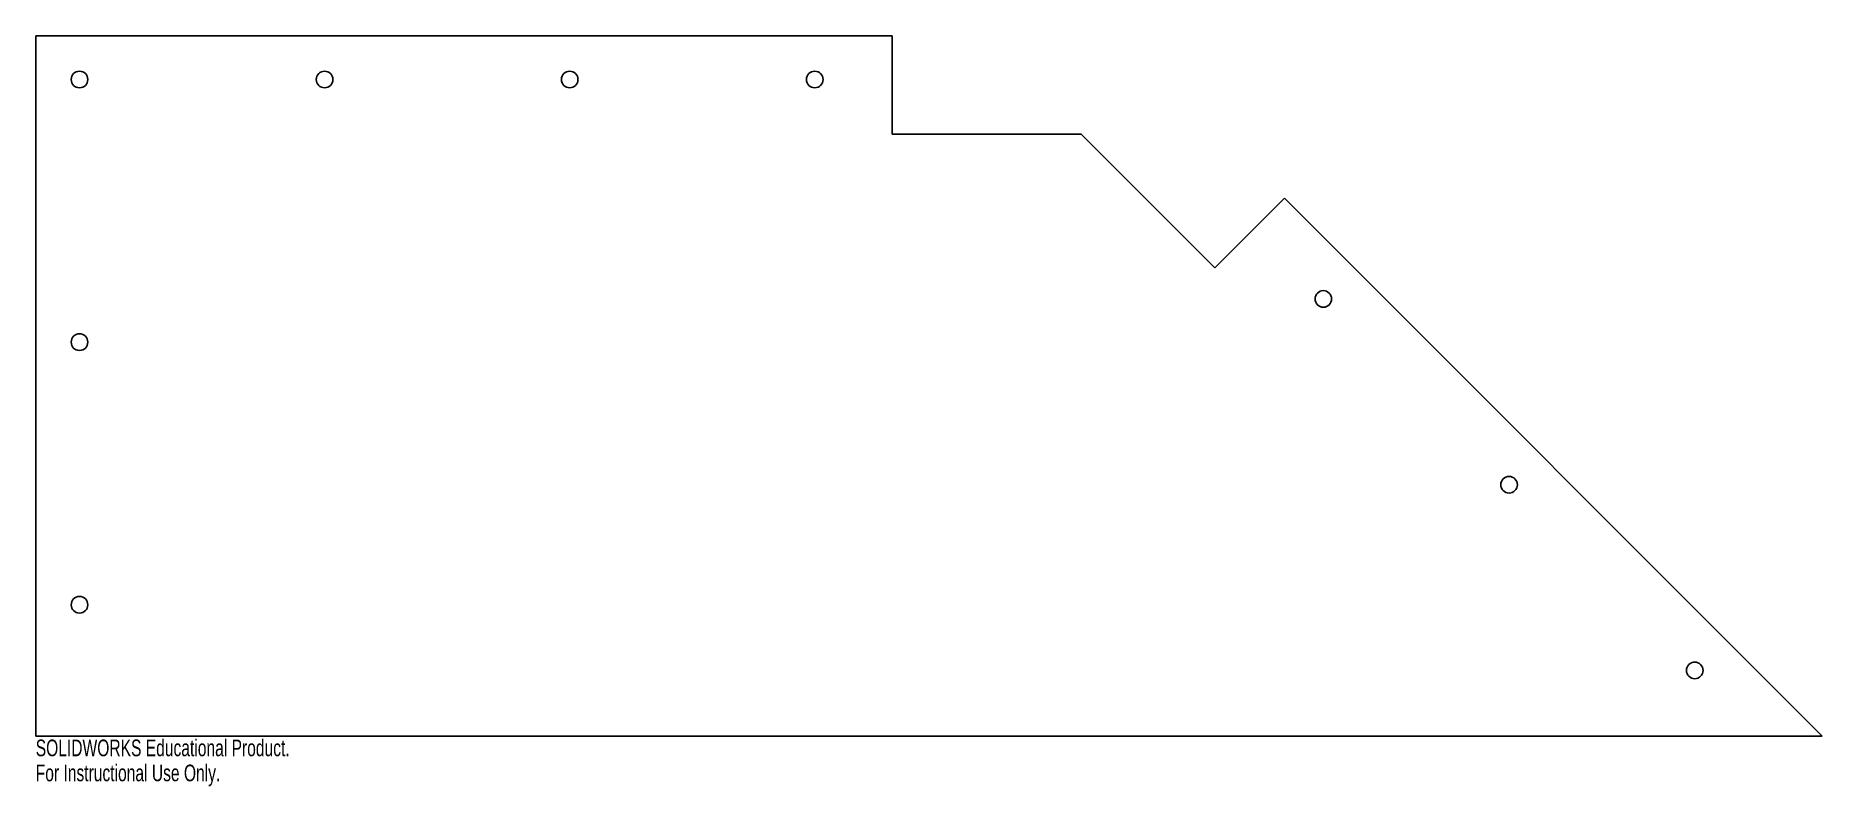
# Model space of a CAD drawing. Header units: inches. Extents: x 0 to 20.4, y -0.6 to 8.
import ezdxf

# ---------------------------------------------------------------- set-up
doc = ezdxf.new("R2010")
doc.units = ezdxf.units.IN
doc.header["$MEASUREMENT"] = 0
doc.styles.add('SLDTEXTSTYLE0', font='TXT', dxfattribs={"width": 0.7})

msp = doc.modelspace()

# ---------------------------------------------------------------- linework, layer by layer
at = {"color": 7, "linetype": 'Continuous', "lineweight": 25}
for p, q in [((9.785, 8), (0, 8)), ((0, 8), (0, 0)), ((9.785, 8), (9.785, 6.875)), ((9.785, 6.875), (11.944, 6.875)), ((11.944, 6.875), (13.471, 5.348)), ((13.471, 5.348), (14.266, 6.144)), ((20.41, 0), (14.266, 6.144)), ((0, 0), (20.41, 0))]:
    msp.add_line(p, q, dxfattribs=at)
for centre in [(0.5, 7.5), (3.3, 7.5), (6.1, 7.5), (8.9, 7.5), (14.71, 4.993), (0.5, 4.5), (16.832, 2.871), (0.5, 1.5), (18.953, 0.75)]:
    msp.add_circle(centre, 0.095, dxfattribs=at)

# ---------------------------------------------------------------- texts
at = {"color": 7, "linetype": 'Continuous', "char_height": 0.1903, "attachment_point": 1, "style": 'SLDTEXTSTYLE0'}
for s, insert in [('SOLIDWORKS Educational Product.', (0, -0.04)), ('For Instructional Use Only.', (0, -0.326))]:
    msp.add_mtext(s, dxfattribs=dict(at, insert=insert))

doc.saveas('drawing.dxf')
